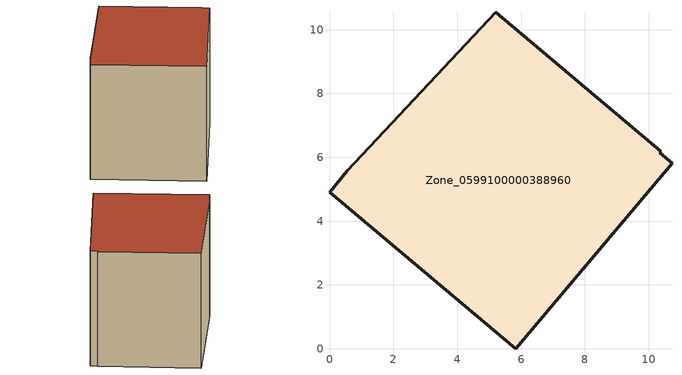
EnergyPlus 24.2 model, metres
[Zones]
Zone_0599100000388960
 floor ground (C_G): 10.35,6.14 10.73,5.82 5.83,0 0,4.91 0.56,5.57 5.21,10.55 10.38,6.18 z0.13
 wall outside (C_F): 0.56,5.57 0,4.91 5.83,0 10.73,5.82 10.35,6.14 10.38,6.18 5.21,10.55 0.56,5.57 z0.13:8.8
 roof outside (C_R): 10.35,6.14 10.38,6.18 5.21,10.55 0.56,5.57 0,4.91 5.83,0 10.73,5.82 z8.8
[BUILDING]
Pand.0599100000388960: North Axis=0; Terrain=City; Loads Convergence Tolerance Value=0.04; Temperature Convergence Tolerance Value=0.4; Solar Distribution=FullExterior; Maximum Number of Warmup Days=25; Minimum Number of Warmup Days=1
[Site:Location]
Rotterdam.The.Hague.AP_ZH_NLD Design_Conditions: Latitude=51.96; Longitude=4.45; Time Zone=1; Elevation=-4.5
[SITE:GROUNDTEMPERATURE:BUILDINGSURFACE]
18, 18, 18, 18, 18, 18, 18, 18, 18, 18, 18, 18
[MATERIAL] Thermal Absorptance=0.9; Solar Absorptance=0.7; Visible Absorptance=0.7
Name | Roughness | Thickness | Conductivity | Density | Specific Heat
G.TC.1992-2005 | MediumSmooth | 0.15 | 0.06 | 540 | 1210
F.TC.1992-2005 | Rough | 0.3 | 0.12 | 1920 | 840
R.TC.1992-2005 | MediumRough | 0.2 | 0.08 | 1500 | 1000
[CONSTRUCTION]
C_G: G.TC.1992-2005
C_F: F.TC.1992-2005
C_R: R.TC.1992-2005
[ZONE]
Zone_0599100000388960: Type=1; Multiplier=1; Ceiling Height=Autocalculate; Volume=Autocalculate; Floor Area=autocalculate; Part of Total Floor Area=Yes
[ZONEINFILTRATION:DESIGNFLOWRATE]
Infil_Zone_0599100000388960: Zone or ZoneList or Space or SpaceList=Zone_0599100000388960; Schedule=AlwaysOn; Design Flow Rate Calculation Method=Flow/Area; Flow Rate per Floor Area=0.0015; Constant Term Coefficient=1; Temperature Term Coefficient=0; Velocity Term Coefficient=0; Velocity Squared Term Coefficient=0
[HVACTEMPLATE:ZONE:IDEALLOADSAIRSYSTEM]
Zone_0599100000388960: Maximum Heating Supply Air Temperature=50; Minimum Cooling Supply Air Temperature=13; Maximum Heating Supply Air Humidity Ratio=0.0156; Minimum Cooling Supply Air Humidity Ratio=0.0077; Heating Limit=NoLimit; Cooling Limit=NoLimit; Dehumidification Control Type=ConstantSensibleHeatRatio; Cooling Sensible Heat Ratio=0.7; Dehumidification Setpoint=60; Humidification Control Type=None; Humidification Setpoint=30; Outdoor Air Method=None; Outdoor Air Flow Rate per Person=0.00944; Outdoor Air Flow Rate per Zone Floor Area=0; Outdoor Air Flow Rate per Zone=0; Demand Controlled Ventilation Type=None; Outdoor Air Economizer Type=NoEconomizer; Heat Recovery Type=None; Sensible Heat Recovery Effectiveness=0.7; Latent Heat Recovery Effectiveness=0.65
[ZONECONTROL:THERMOSTAT]
ThermostatControl_Zone_0599100000388960: Zone or ZoneList=Zone_0599100000388960; Control Type Schedule=DualSetpointControlType; Control 1=Thermostat_Zone_0599100000388960; Temperature Difference Between Cutout And Setpoint=0
[THERMOSTATSETPOINT:DUALSETPOINT]
Thermostat_Zone_0599100000388960: Heating Setpoint Temperature Schedule=HeatingSetpoint_Zone_0599100000388960; Cooling Setpoint Temperature Schedule=CoolingSetpoint_Zone_0599100000388960
[SCHEDULE:COMPACT]
HeatingSetpoint_Zone_0599100000388960: Through: 12/31, For: AllDays, Until: 24:00, 21
CoolingSetpoint_Zone_0599100000388960: Through: 12/31, For: AllDays, Until: 24:00, 24
DualSetpointControlType: Through: 12/31, For: AllDays, Until: 24:00, 4
AlwaysOn: Through: 12/31, For: AllDays, Until: 24:00, 1
